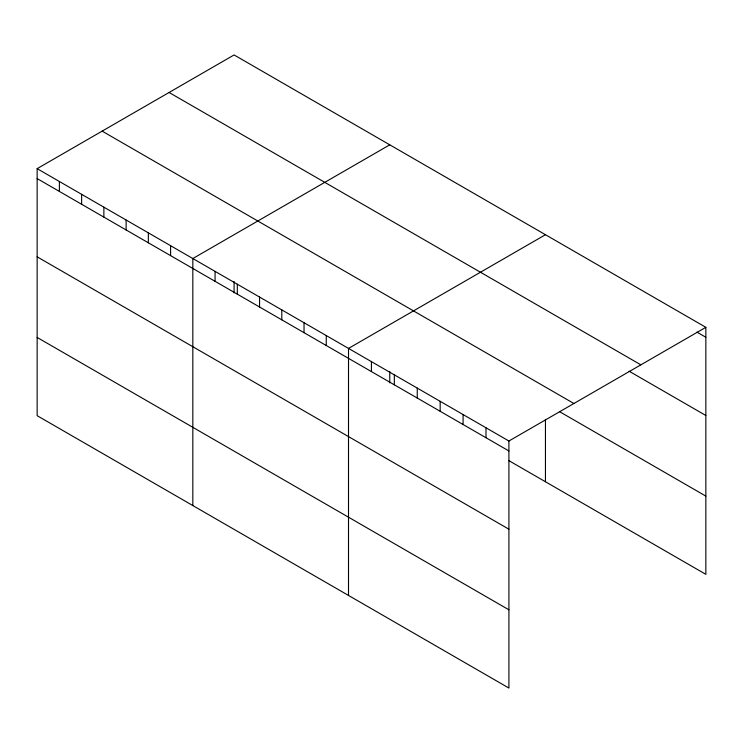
<?xml version="1.0" encoding="UTF-8"?>
<svg xmlns="http://www.w3.org/2000/svg" width="743" height="743" viewBox="0 0 743 743"><rect width="100%" height="100%" fill="white"/><g stroke="black" fill="none" stroke-linecap="round" stroke-linejoin="round"><path stroke-width="1.11" d="M37.15 168.652L508.909 441.017L508.909 688.055L37.15 415.681L37.15 168.652L234.091 54.945L705.85 327.319L705.85 574.348L508.704 460.53M389.769 144.829L192.827 258.536L192.827 505.565M545.455 234.714L348.513 348.411L348.513 595.449M508.909 441.017L705.85 327.319M696.888 332.084L705.85 337.257M169.098 92.476L640.856 364.841M629.135 371.212L705.85 415.495M102.144 131.13L573.902 403.495M559.395 411.557L705.85 496.11M37.15 178.589L508.909 450.964M37.15 256.827L508.909 529.202M37.15 337.443L508.909 609.808M545.455 419.377L545.455 481.743M485.996 427.792L485.996 437.729M463.084 414.557L463.084 424.504M440.172 401.331L440.172 411.269M417.25 388.106L417.25 398.044M394.338 374.871L394.338 384.809M389.769 371.454L389.769 382.794M371.426 361.646L371.426 371.584M326.27 335.576L326.27 345.514M304.036 322.731L304.036 332.678M281.792 309.896L281.792 319.834M259.548 297.051L259.548 306.989M237.314 284.216L237.314 294.154M234.091 281.569L234.091 292.909M215.071 271.371L215.071 281.309M170.593 245.692L170.593 255.629M148.349 232.856L148.349 242.794M126.115 220.012L126.115 229.949M103.871 207.176L103.871 217.114M81.628 194.332L81.628 204.269M59.394 181.496L59.394 191.434"/></g></svg>
